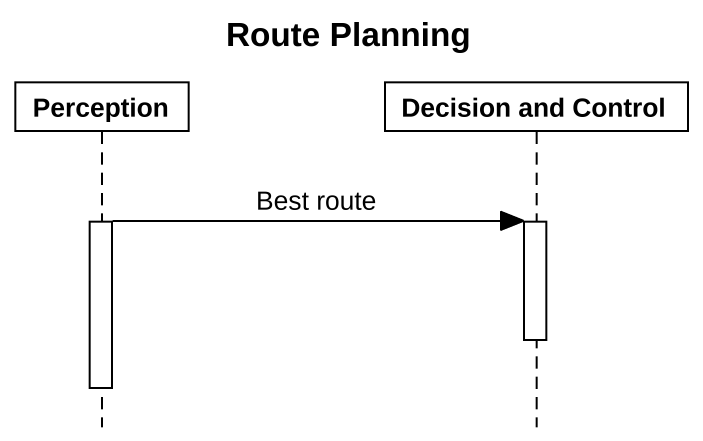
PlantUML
@startuml
title Route Planning
hide footbox
participant Perception
participant "Decision and Control" as Decision_and_Control

activate Perception
Perception -> Decision_and_Control : Best route
activate Decision_and_Control
deactivate Decision_and_Control
deactivate Perception
@enduml
